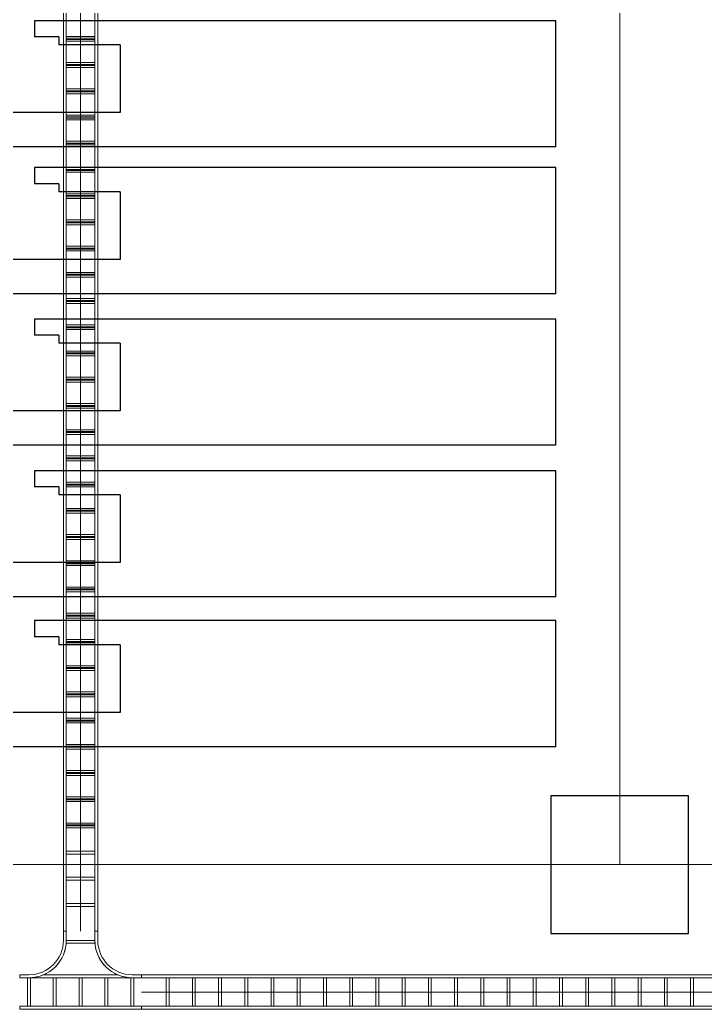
# Model space of a CAD drawing. Header units: millimetres. Extents: x 0 to 154200, y 0 to 64595.
# Drawn here: x 30770 to 36745, y 8539 to 17165 of the extents above; entities that cross this region are included whole.
import ezdxf

# ---------------------------------------------------------------- set-up
doc = ezdxf.new("R2010")
doc.units = ezdxf.units.MM
doc.layers.add('Column', color=1, linetype='Continuous')
doc.layers.add('E-CABL-TRAY', color=4, linetype='Continuous', lineweight=9)
doc.layers.add('Floor', color=7, linetype='Continuous', lineweight=9)
doc.layers.add('Equipment', color=7, linetype='Continuous', true_color=0xffffff)

# ---------------------------------------------------------------- blocks, each defined once
blk = doc.blocks.new('M_래더 수평 티 - 300mm 반지름-272136-레벨 2')
at = {"layer": 'E-CABL-TRAY'}
for p, q in [((530, 150), (-530, 150)), ((-530, 150), (-530, 124.6)), ((-530, 124.6), (530, 124.6)), ((-462.7, 124.6), (-462.7, -124.6)), ((-437.3, -124.6), (-437.3, 124.6)), ((-237.7, 124.6), (-237.7, -124.6)), ((-212.3, -124.6), (-212.3, 124.6)), ((-12.7, 124.6), (-12.7, -124.6)), ((12.7, -124.6), (12.7, 124.6)), ((212.3, 124.6), (212.3, -124.6)), ((237.7, -124.6), (237.7, 124.6)), ((437.3, 124.6), (437.3, -124.6)), ((462.7, -124.6), (462.7, 124.6)), ((530, 124.6), (530, 150)), ((-450, -124.6), (-530, -124.6)), ((-530, -124.6), (-530, -150)), ((-530, -150), (-450, -150)), ((-450, -124.6), (-437.3, -124.6)), ((-450, -124.6), (450, -124.6)), ((-324, -150), (324, -150)), ((-237.7, -124.6), (-212.3, -124.6)), ((-12.7, -124.6), (12.7, -124.6)), ((212.3, -124.6), (237.7, -124.6)), ((437.3, -124.6), (450, -124.6)), ((530, -124.6), (450, -124.6)), ((450, -150), (530, -150)), ((530, -150), (530, -124.6)), ((124.6, -424.6), (-124.6, -424.6)), ((-124.6, -424.6), (-124.6, -450)), ((124.6, -450), (124.6, -424.6)), ((-150, -450), (-150, -530)), ((-124.6, -450), (124.6, -450)), ((-124.6, -530), (-124.6, -450)), ((124.6, -450), (124.6, -530)), ((150, -530), (150, -450)), ((-150, -530), (-124.6, -530)), ((124.6, -530), (150, -530))]:
    blk.add_line(p, q, dxfattribs=at)
for centre, radius, start, end in [((-450, -450), 325.4, 360, 90), ((-450, -450), 325.4, 79.99474, 90), ((-450, -450), 300, 0, 90), ((-450, -450), 325.4, 67.99745, 77.43957), ((-450, -450), 325.4, 61.23203, 67.21169), ((450, -450), 325.4, 90, 180), ((450, -450), 300, 90, 180), ((450, -450), 325.4, 112.78831, 118.76797), ((450, -450), 325.4, 102.56043, 112.00255), ((450, -450), 325.4, 90, 100.00526), ((-450, -450), 325.4, 49.89276, 56.00975), ((-450, -450), 325.4, 38.48867, 44.8078), ((450, -450), 325.4, 135.1922, 141.51133), ((450, -450), 325.4, 123.99025, 130.10724), ((-450, -450), 325.4, 26.94204, 33.60585), ((-450, -450), 325.4, 11.20195, 22.4039), ((450, -450), 325.4, 157.5961, 168.79805), ((450, -450), 325.4, 146.39415, 153.05796)]:
    blk.add_arc(centre, radius, start, end, dxfattribs=at)
blk = doc.blocks.new('Main_DIFF')
at = {"layer": 'Equipment', "lineweight": -3}
for points in [[(0, 1100, 0), (4780, 1100, 0)], [(0, 1100, 0), (0, 0, 0)], [(4780, 1100, 0), (4780, 800, 0)], [(3796.8, 800, 0), (4780, 800, 0)], [(3796.8, 210, 0), (3796.8, 800, 0)], [(3796.8, 210, 0), (4330, 210, 0)], [(4330, 140, 0), (4330, 210, 0)], [(4330, 140, 0), (4542.2, 140, 0)], [(4542.2, 0, 0), (4542.2, 140, 0)], [(0, 0, 0), (4542.2, 0, 0)]]:
    blk.add_polyline3d(points, dxfattribs=at)

msp = doc.modelspace()

# ---------------------------------------------------------------- linework, layer by layer
at = {"layer": 'Column'}
msp.add_lwpolyline([(35400, 9800), (35400, 9200), (36600, 9200), (36600, 10400), (35400, 10400), (35400, 9800)], dxfattribs=at)
at = {"layer": 'E-CABL-TRAY'}
for p, q in [((31150, 9218.7018), (31150, 55818.7018)), ((31175.4, 9218.7018), (31175.4, 55818.7018)), ((31300, 9218.7018), (31300, 55818.7018)), ((31424.6, 9218.7018), (31424.6, 55818.7018)), ((31450, 9218.7018), (31450, 55818.7018)), ((31424.6, 17020.1956), (31175.4, 17020.1956)), ((31424.6, 17003.8018), (31175.4, 17003.8018)), ((31424.6, 16994.7956), (31175.4, 16994.7956)), ((31424.6, 16978.4018), (31175.4, 16978.4018)), ((31424.6, 16791.5956), (31175.4, 16791.5956)), ((31424.6, 16775.2018), (31175.4, 16775.2018)), ((31424.6, 16766.1956), (31175.4, 16766.1956)), ((31424.6, 16749.8018), (31175.4, 16749.8018)), ((31424.6, 16562.9956), (31175.4, 16562.9956)), ((31424.6, 16546.6018), (31175.4, 16546.6018)), ((31424.6, 16537.5956), (31175.4, 16537.5956)), ((31424.6, 16521.2018), (31175.4, 16521.2018)), ((31424.6, 16334.3956), (31175.4, 16334.3956)), ((31424.6, 16318.0018), (31175.4, 16318.0018)), ((31424.6, 16308.9956), (31175.4, 16308.9956)), ((31424.6, 16292.6018), (31175.4, 16292.6018)), ((31424.6, 16105.7956), (31175.4, 16105.7956)), ((31424.6, 16089.4018), (31175.4, 16089.4018)), ((31424.6, 16080.3956), (31175.4, 16080.3956)), ((31424.6, 16064.0018), (31175.4, 16064.0018)), ((31424.6, 15877.1956), (31175.4, 15877.1956)), ((31424.6, 15860.8018), (31175.4, 15860.8018)), ((31424.6, 15851.7956), (31175.4, 15851.7956)), ((31424.6, 15835.4018), (31175.4, 15835.4018)), ((31424.6, 15648.5956), (31175.4, 15648.5956)), ((31424.6, 15632.2018), (31175.4, 15632.2018)), ((31424.6, 15623.1956), (31175.4, 15623.1956)), ((31424.6, 15606.8018), (31175.4, 15606.8018)), ((31424.6, 15419.9956), (31175.4, 15419.9956)), ((31424.6, 15403.6018), (31175.4, 15403.6018)), ((31424.6, 15394.5956), (31175.4, 15394.5956)), ((31424.6, 15378.2018), (31175.4, 15378.2018)), ((31424.6, 15191.3956), (31175.4, 15191.3956)), ((31424.6, 15175.0018), (31175.4, 15175.0018)), ((31424.6, 15165.9956), (31175.4, 15165.9956)), ((31424.6, 15149.6018), (31175.4, 15149.6018)), ((31424.6, 14962.7956), (31175.4, 14962.7956)), ((31424.6, 14946.4018), (31175.4, 14946.4018)), ((31424.6, 14937.3956), (31175.4, 14937.3956)), ((31424.6, 14921.0018), (31175.4, 14921.0018)), ((31424.6, 14734.1956), (31175.4, 14734.1956)), ((31424.6, 14717.8018), (31175.4, 14717.8018)), ((31424.6, 14708.7956), (31175.4, 14708.7956)), ((31424.6, 14692.4018), (31175.4, 14692.4018)), ((31424.6, 14505.5956), (31175.4, 14505.5956)), ((31424.6, 14489.2018), (31175.4, 14489.2018)), ((31424.6, 14480.1956), (31175.4, 14480.1956)), ((31424.6, 14463.8018), (31175.4, 14463.8018)), ((31424.6, 14276.9956), (31175.4, 14276.9956)), ((31424.6, 14260.6018), (31175.4, 14260.6018)), ((31424.6, 14251.5956), (31175.4, 14251.5956)), ((31424.6, 14235.2018), (31175.4, 14235.2018)), ((31424.6, 14048.3956), (31175.4, 14048.3956)), ((31424.6, 14032.0018), (31175.4, 14032.0018)), ((31424.6, 14022.9956), (31175.4, 14022.9956)), ((31424.6, 14006.6018), (31175.4, 14006.6018)), ((31424.6, 13819.7956), (31175.4, 13819.7956)), ((31424.6, 13803.4018), (31175.4, 13803.4018)), ((31424.6, 13794.3956), (31175.4, 13794.3956)), ((31424.6, 13778.0018), (31175.4, 13778.0018)), ((31424.6, 13591.1956), (31175.4, 13591.1956)), ((31424.6, 13574.8018), (31175.4, 13574.8018)), ((31424.6, 13565.7956), (31175.4, 13565.7956)), ((31424.6, 13549.4018), (31175.4, 13549.4018)), ((31424.6, 13362.5956), (31175.4, 13362.5956)), ((31424.6, 13346.2018), (31175.4, 13346.2018)), ((31424.6, 13337.1956), (31175.4, 13337.1956)), ((31424.6, 13320.8018), (31175.4, 13320.8018)), ((31424.6, 13133.9956), (31175.4, 13133.9956)), ((31424.6, 13117.6018), (31175.4, 13117.6018)), ((31424.6, 13108.5956), (31175.4, 13108.5956)), ((31424.6, 13092.2018), (31175.4, 13092.2018)), ((31424.6, 12905.3956), (31175.4, 12905.3956)), ((31424.6, 12889.0018), (31175.4, 12889.0018)), ((31424.6, 12879.9956), (31175.4, 12879.9956)), ((31424.6, 12863.6018), (31175.4, 12863.6018)), ((31424.6, 12676.7956), (31175.4, 12676.7956)), ((31424.6, 12660.4018), (31175.4, 12660.4018)), ((31424.6, 12651.3956), (31175.4, 12651.3956)), ((31424.6, 12635.0018), (31175.4, 12635.0018)), ((31424.6, 12448.1956), (31175.4, 12448.1956)), ((31424.6, 12431.8018), (31175.4, 12431.8018)), ((31424.6, 12422.7956), (31175.4, 12422.7956)), ((31424.6, 12406.4018), (31175.4, 12406.4018)), ((31424.6, 12219.5956), (31175.4, 12219.5956)), ((31424.6, 12203.2018), (31175.4, 12203.2018)), ((31424.6, 12194.1956), (31175.4, 12194.1956)), ((31424.6, 12177.8018), (31175.4, 12177.8018)), ((31424.6, 11990.9956), (31175.4, 11990.9956)), ((31424.6, 11974.6018), (31175.4, 11974.6018)), ((31424.6, 11965.5956), (31175.4, 11965.5956)), ((31424.6, 11949.2018), (31175.4, 11949.2018)), ((31424.6, 11762.3956), (31175.4, 11762.3956)), ((31424.6, 11746.0018), (31175.4, 11746.0018)), ((31424.6, 11736.9956), (31175.4, 11736.9956)), ((31424.6, 11720.6018), (31175.4, 11720.6018)), ((31424.6, 11533.7956), (31175.4, 11533.7956)), ((31424.6, 11517.4018), (31175.4, 11517.4018)), ((31424.6, 11508.3956), (31175.4, 11508.3956)), ((31424.6, 11492.0018), (31175.4, 11492.0018)), ((31424.6, 11305.1956), (31175.4, 11305.1956)), ((31424.6, 11288.8018), (31175.4, 11288.8018)), ((31424.6, 11279.7956), (31175.4, 11279.7956)), ((31424.6, 11263.4018), (31175.4, 11263.4018)), ((31424.6, 11076.5956), (31175.4, 11076.5956)), ((31424.6, 11060.2018), (31175.4, 11060.2018)), ((31424.6, 11051.1956), (31175.4, 11051.1956)), ((31424.6, 11034.8018), (31175.4, 11034.8018)), ((31424.6, 10847.9956), (31175.4, 10847.9956)), ((31424.6, 10831.6018), (31175.4, 10831.6018)), ((31424.6, 10822.5956), (31175.4, 10822.5956)), ((31424.6, 10806.2018), (31175.4, 10806.2018)), ((31424.6, 10619.3956), (31175.4, 10619.3956)), ((31424.6, 10603.0018), (31175.4, 10603.0018)), ((31424.6, 10593.9956), (31175.4, 10593.9956)), ((31424.6, 10577.6018), (31175.4, 10577.6018)), ((31424.6, 10390.7956), (31175.4, 10390.7956)), ((31424.6, 10374.4018), (31175.4, 10374.4018)), ((31424.6, 10365.3956), (31175.4, 10365.3956)), ((31424.6, 10349.0018), (31175.4, 10349.0018)), ((31424.6, 10162.1956), (31175.4, 10162.1956)), ((31424.6, 10145.8018), (31175.4, 10145.8018)), ((31424.6, 10136.7956), (31175.4, 10136.7956)), ((31424.6, 10120.4018), (31175.4, 10120.4018)), ((31424.6, 9917.2018), (31175.4, 9917.2018)), ((31424.6, 9891.8018), (31175.4, 9891.8018)), ((31424.6, 9688.6018), (31175.4, 9688.6018)), ((31424.6, 9663.2018), (31175.4, 9663.2018)), ((31424.6, 9460.0018), (31175.4, 9460.0018)), ((31424.6, 9434.6018), (31175.4, 9434.6018)), ((31175.4, 9218.7018), (31150, 9218.7018)), ((31450, 9218.7018), (31424.6, 9218.7018)), ((31830, 8813.3018), (31830, 8838.7018)), ((31830, 8838.7018), (40170, 8838.7018)), ((31830, 8813.3018), (40170, 8813.3018)), ((32045.9, 8564.1018), (32045.9, 8813.3018)), ((32071.3, 8564.1018), (32071.3, 8813.3018)), ((32274.5, 8564.1018), (32274.5, 8813.3018)), ((32299.9, 8564.1018), (32299.9, 8813.3018)), ((32503.1, 8564.1018), (32503.1, 8813.3018)), ((32528.5, 8564.1018), (32528.5, 8813.3018)), ((32731.7, 8564.1018), (32731.7, 8813.3018)), ((32757.1, 8564.1018), (32757.1, 8813.3018)), ((32960.3, 8564.1018), (32960.3, 8813.3018)), ((32985.7, 8564.1018), (32985.7, 8813.3018)), ((33188.9, 8564.1018), (33188.9, 8813.3018)), ((33214.3, 8564.1018), (33214.3, 8813.3018)), ((33417.5, 8564.1018), (33417.5, 8813.3018)), ((33442.9, 8564.1018), (33442.9, 8813.3018)), ((33646.1, 8564.1018), (33646.1, 8813.3018)), ((33671.5, 8564.1018), (33671.5, 8813.3018)), ((33874.7, 8564.1018), (33874.7, 8813.3018)), ((33900.1, 8564.1018), (33900.1, 8813.3018)), ((34103.3, 8564.1018), (34103.3, 8813.3018)), ((34128.7, 8564.1018), (34128.7, 8813.3018)), ((34331.9, 8564.1018), (34331.9, 8813.3018)), ((34357.3, 8564.1018), (34357.3, 8813.3018)), ((34560.5, 8564.1018), (34560.5, 8813.3018)), ((34585.9, 8564.1018), (34585.9, 8813.3018)), ((34789.1, 8564.1018), (34789.1, 8813.3018)), ((34814.5, 8564.1018), (34814.5, 8813.3018)), ((35017.7, 8564.1018), (35017.7, 8813.3018)), ((35043.1, 8564.1018), (35043.1, 8813.3018)), ((35246.3, 8564.1018), (35246.3, 8813.3018)), ((35271.7, 8564.1018), (35271.7, 8813.3018)), ((35474.9, 8564.1018), (35474.9, 8813.3018)), ((35500.3, 8564.1018), (35500.3, 8813.3018)), ((35703.5, 8564.1018), (35703.5, 8813.3018)), ((35728.9, 8564.1018), (35728.9, 8813.3018)), ((35932.1, 8564.1018), (35932.1, 8813.3018)), ((35957.5, 8564.1018), (35957.5, 8813.3018)), ((36160.7, 8564.1018), (36160.7, 8813.3018)), ((36186.1, 8564.1018), (36186.1, 8813.3018)), ((36389.3, 8564.1018), (36389.3, 8813.3018)), ((36414.7, 8564.1018), (36414.7, 8813.3018)), ((36617.9, 8564.1018), (36617.9, 8813.3018)), ((36643.3, 8564.1018), (36643.3, 8813.3018)), ((31830, 8688.7018), (40170, 8688.7018)), ((31830, 8538.7018), (31830, 8564.1018)), ((31830, 8564.1018), (40170, 8564.1018)), ((31830, 8538.7018), (40170, 8538.7018))]:
    msp.add_line(p, q, dxfattribs=at)
at = {"layer": 'Floor'}
for points in [[(24000, 9800), (24000, 54800), (36000, 54800), (36000, 9800), (24000, 9800)], [(36000, 9800), (36000, 54800), (48000, 54800), (48000, 9800), (36000, 9800)]]:
    msp.add_lwpolyline(points, dxfattribs=at)

# ---------------------------------------------------------------- block references
at = {"layer": 'E-CABL-TRAY', "rotation": 180}
msp.add_blockref('M_래더 수평 티 - 300mm 반지름-272136-레벨 2', (31300, 8688.7018), dxfattribs=at)
at = {"layer": 'Equipment', "rotation": 180}
for p in [(35441.3283, 17157.1143), (35441.3283, 15876.412), (35441.3283, 14555.2407), (35441.3283, 13234.1249), (35441.3283, 11926.5949)]:
    msp.add_blockref('Main_DIFF', p, dxfattribs=at)

doc.saveas('drawing.dxf')
